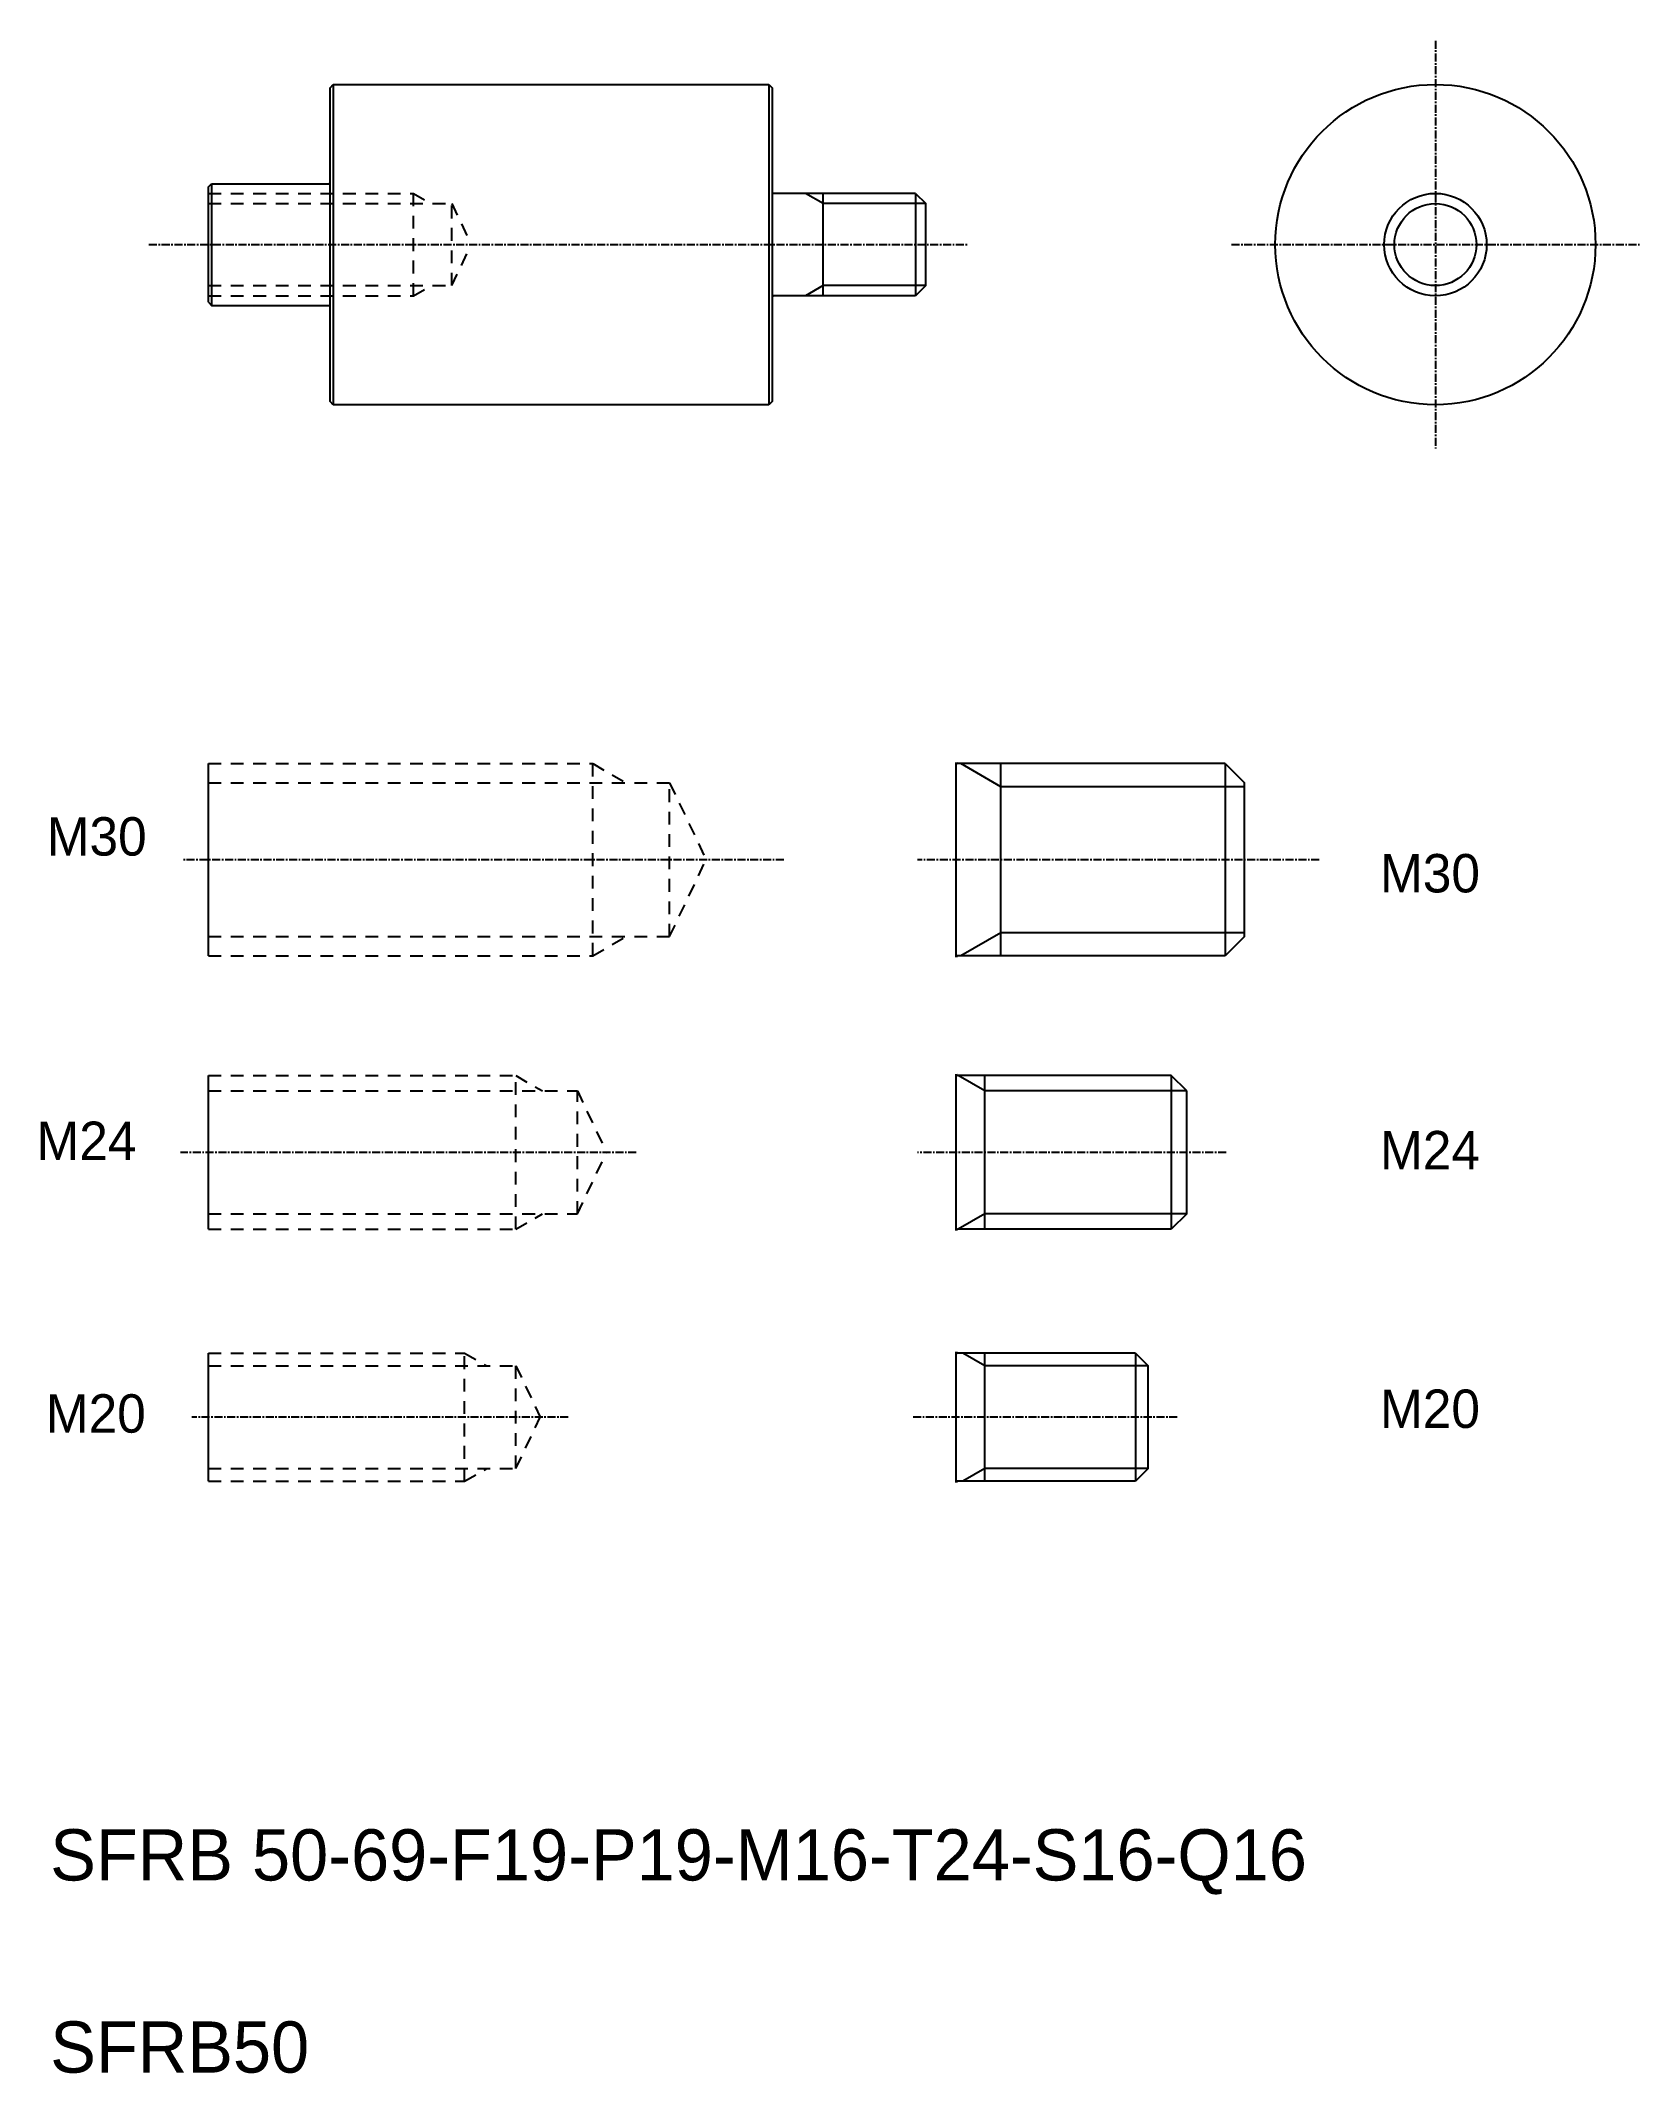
# Model space of a CAD drawing. Extents: x 62 to 312, y 61 to 378.
import ezdxf

# ---------------------------------------------------------------- set-up
doc = ezdxf.new("R2010")
doc.units = 0
doc.linetypes.add('CENTER', pattern=[2, 1.25, -0.25, 0.25, -0.25])
doc.linetypes.add('DASHED', pattern=[3.5, 2, -1.5])
doc.layers.get('0').update_dxf_attribs({"linetype": 'CONTINUOUS'})
doc.layers.add('CENTER', color=1, linetype='CENTER')

msp = doc.modelspace()

# ---------------------------------------------------------------- linework, layer by layer
for p, q in [((107.24, 370.68), (107.74, 371.18)), ((107.24, 321.68), (107.24, 370.68)), ((107.74, 371.18), (107.74, 321.18)), ((107.74, 371.18), (175.74, 371.18)), ((175.74, 371.18), (175.74, 321.18)), ((175.74, 371.18), (176.24, 370.68)), ((176.24, 370.68), (176.24, 321.68)), ((107.74, 358.68), (107.74, 358.68)), ((88.24, 355.18), (88.74, 355.68)), ((88.24, 337.18), (88.24, 355.18)), ((184.24, 338.18), (184.24, 354.18)), ((198.64, 354.18), (200.24, 352.58)), ((107.74, 346.18), (107.74, 346.18)), ((200.24, 339.78), (198.64, 338.18)), ((88.24, 337.18), (88.74, 336.68)), ((107.74, 321.18), (107.24, 321.68)), ((175.74, 321.18), (107.74, 321.18)), ((176.24, 321.68), (175.74, 321.18)), ((88.24, 235.14), (88.24, 265.14)), ((211.98, 235.14), (211.98, 265.14)), ((246.98, 265.14), (249.98, 262.14)), ((249.98, 238.14), (249.98, 262.14)), ((249.98, 238.14), (246.98, 235.14)), ((88.24, 192.43), (88.24, 216.43)), ((209.48, 192.43), (209.48, 216.43)), ((240.98, 214.03), (238.58, 216.43)), ((240.98, 194.83), (240.98, 214.03)), ((240.98, 194.83), (238.58, 192.43)), ((88.24, 153.1), (88.24, 173.1)), ((209.48, 153.1), (209.48, 173.1)), ((232.98, 173.1), (234.98, 171.1)), ((234.98, 155.1), (234.98, 171.1)), ((234.98, 155.1), (232.98, 153.1))]:
    msp.add_line(p, q)
at = {"color": 7, "linetype": 'CONTINUOUS'}
for p, q in [((88.74, 355.68), (107.04, 355.68)), ((198.64, 354.18), (176.44, 354.18)), ((88.74, 336.68), (107.04, 336.68)), ((198.64, 338.18), (176.44, 338.18)), ((246.98, 265.14), (205.18, 265.14)), ((246.98, 265.14), (246.98, 235.14)), ((246.98, 235.14), (205.18, 235.14)), ((238.58, 216.43), (205.18, 216.43)), ((238.58, 216.43), (238.58, 192.43)), ((238.58, 192.43), (205.18, 192.43)), ((232.98, 173.1), (205.18, 173.1)), ((232.98, 173.1), (232.98, 153.1)), ((232.98, 153.1), (205.18, 153.1))]:
    msp.add_line(p, q, dxfattribs=at)
at = {"color": 7}
for p, q in [((88.74, 355.68), (88.74, 336.68)), ((198.64, 354.18), (198.64, 338.18)), ((200.24, 339.78), (200.24, 352.58))]:
    msp.add_line(p, q, dxfattribs=at)
at = {"color": 3, "linetype": 'DASHED'}
for p, q in [((88.24, 354.18), (120.24, 354.18)), ((88.24, 352.58), (126.24, 352.58)), ((120.24, 354.18), (123.01, 352.58)), ((120.24, 338.18), (120.24, 354.18)), ((126.24, 339.78), (126.24, 352.58)), ((126.24, 352.58), (129.29, 346.18)), ((126.24, 339.78), (129.29, 346.18)), ((88.24, 339.78), (126.24, 339.78)), ((120.24, 338.18), (123.01, 339.78)), ((88.24, 338.18), (120.24, 338.18)), ((88.24, 265.14), (148.24, 265.14)), ((148.24, 235.14), (148.24, 265.14)), ((148.24, 265.14), (153.43, 262.14)), ((88.24, 262.14), (160.24, 262.14)), ((160.24, 262.14), (165.95, 250.14)), ((160.24, 238.14), (160.24, 262.14)), ((160.24, 238.14), (165.95, 250.14)), ((88.24, 238.14), (160.24, 238.14)), ((148.24, 235.14), (153.43, 238.14)), ((88.24, 235.14), (148.24, 235.14)), ((88.24, 216.43), (136.24, 216.43)), ((136.24, 192.43), (136.24, 216.43)), ((136.24, 216.43), (140.39, 214.03)), ((88.24, 214.03), (145.84, 214.03)), ((145.84, 194.83), (145.84, 214.03)), ((145.84, 214.03), (150.41, 204.43)), ((145.84, 194.83), (150.41, 204.43)), ((88.24, 194.83), (145.84, 194.83)), ((136.24, 192.43), (140.39, 194.83)), ((88.24, 192.43), (136.24, 192.43)), ((88.24, 173.1), (128.24, 173.1)), ((128.24, 153.1), (128.24, 173.1)), ((128.24, 173.1), (131.7, 171.1)), ((88.24, 171.1), (136.24, 171.1)), ((136.24, 155.1), (136.24, 171.1)), ((136.24, 171.1), (140.05, 163.1)), ((136.24, 155.1), (140.05, 163.1)), ((88.24, 155.1), (136.24, 155.1)), ((88.24, 153.1), (128.24, 153.1)), ((128.24, 153.1), (131.7, 155.1))]:
    msp.add_line(p, q, dxfattribs=at)
at = {"color": 3}
for p, q in [((184.24, 352.58), (181.47, 354.18)), ((184.24, 339.78), (181.47, 338.18))]:
    msp.add_line(p, q, dxfattribs=at)
at = {"color": 3, "linetype": 'CONTINUOUS'}
for p, q in [((200.24, 352.58), (184.24, 352.58)), ((200.24, 339.78), (184.24, 339.78)), ((211.98, 261.54), (205.74, 265.14)), ((249.98, 261.54), (211.98, 261.54)), ((211.98, 238.74), (205.74, 235.14)), ((249.98, 238.74), (211.98, 238.74)), ((209.48, 214.03), (205.32, 216.43)), ((240.98, 214.03), (209.48, 214.03)), ((209.48, 194.83), (205.32, 192.43)), ((240.98, 194.83), (209.48, 194.83)), ((209.48, 171.1), (206.02, 173.1)), ((234.98, 171.1), (209.48, 171.1)), ((209.48, 155.1), (206.02, 153.1)), ((234.98, 155.1), (209.48, 155.1))]:
    msp.add_line(p, q, dxfattribs=at)
at = {"linetype": 'CONTINUOUS'}
for p, q in [((204.98, 234.94), (204.98, 265.34)), ((204.98, 192.23), (204.98, 216.63)), ((204.98, 152.9), (204.98, 173.3))]:
    msp.add_line(p, q, dxfattribs=at)
msp.add_circle((279.81, 346.18), 25)
at = {"color": 7, "linetype": 'CONTINUOUS'}
msp.add_circle((279.81, 346.18), 8, dxfattribs=at)
at = {"color": 3, "linetype": 'CONTINUOUS'}
msp.add_circle((279.81, 346.18), 6.4, dxfattribs=at)
for centre, start, end in [((107.04, 355.88), 270, 0), ((176.44, 354.38), 180, 270), ((107.04, 336.48), 0, 90), ((176.44, 337.98), 90, 180)]:
    msp.add_arc(centre, 0.2, start, end)
at = {"linetype": 'CONTINUOUS'}
for centre, start, end in [((205.18, 265.34), 180, 270), ((205.18, 234.94), 90, 180), ((205.18, 216.63), 180, 270), ((205.18, 192.23), 90, 180), ((205.18, 173.3), 180, 270), ((205.18, 152.9), 90, 180)]:
    msp.add_arc(centre, 0.2, start, end, dxfattribs=at)
at = {"layer": 'CENTER', "color": 1, "linetype": 'CENTER'}
for p, q in [((279.81, 378.02), (279.81, 314.34)), ((78.94, 346.18), (206.83, 346.18)), ((247.97, 346.18), (311.65, 346.18)), ((178.09, 250.14), (84.37, 250.14)), ((261.67, 250.14), (198.94, 250.14)), ((155.04, 204.43), (83.87, 204.43)), ((247.12, 204.43), (198.94, 204.43)), ((144.43, 163.1), (85.63, 163.1)), ((239.51, 163.1), (198.03, 163.1))]:
    msp.add_line(p, q, dxfattribs=at)

# ---------------------------------------------------------------- texts
at = {"color": 7}
for s, p in [('M30', (62.99, 250.78)), ('M30', (271.16, 245.03)), ('M24', (61.39, 203.25)), ('M24', (271.16, 201.79)), ('M20', (62.85, 160.68)), ('M20', (271.16, 161.42))]:
    msp.add_text(s, height=6, dxfattribs=at).set_placement(p)
for s, p in [('SFRB 50-69-F19-P19-M16-T24-S16-Q16', (63.54, 90.76)), ('SFRB50', (63.54, 60.76))]:
    msp.add_text(s, height=8).set_placement(p)

doc.saveas('drawing.dxf')
